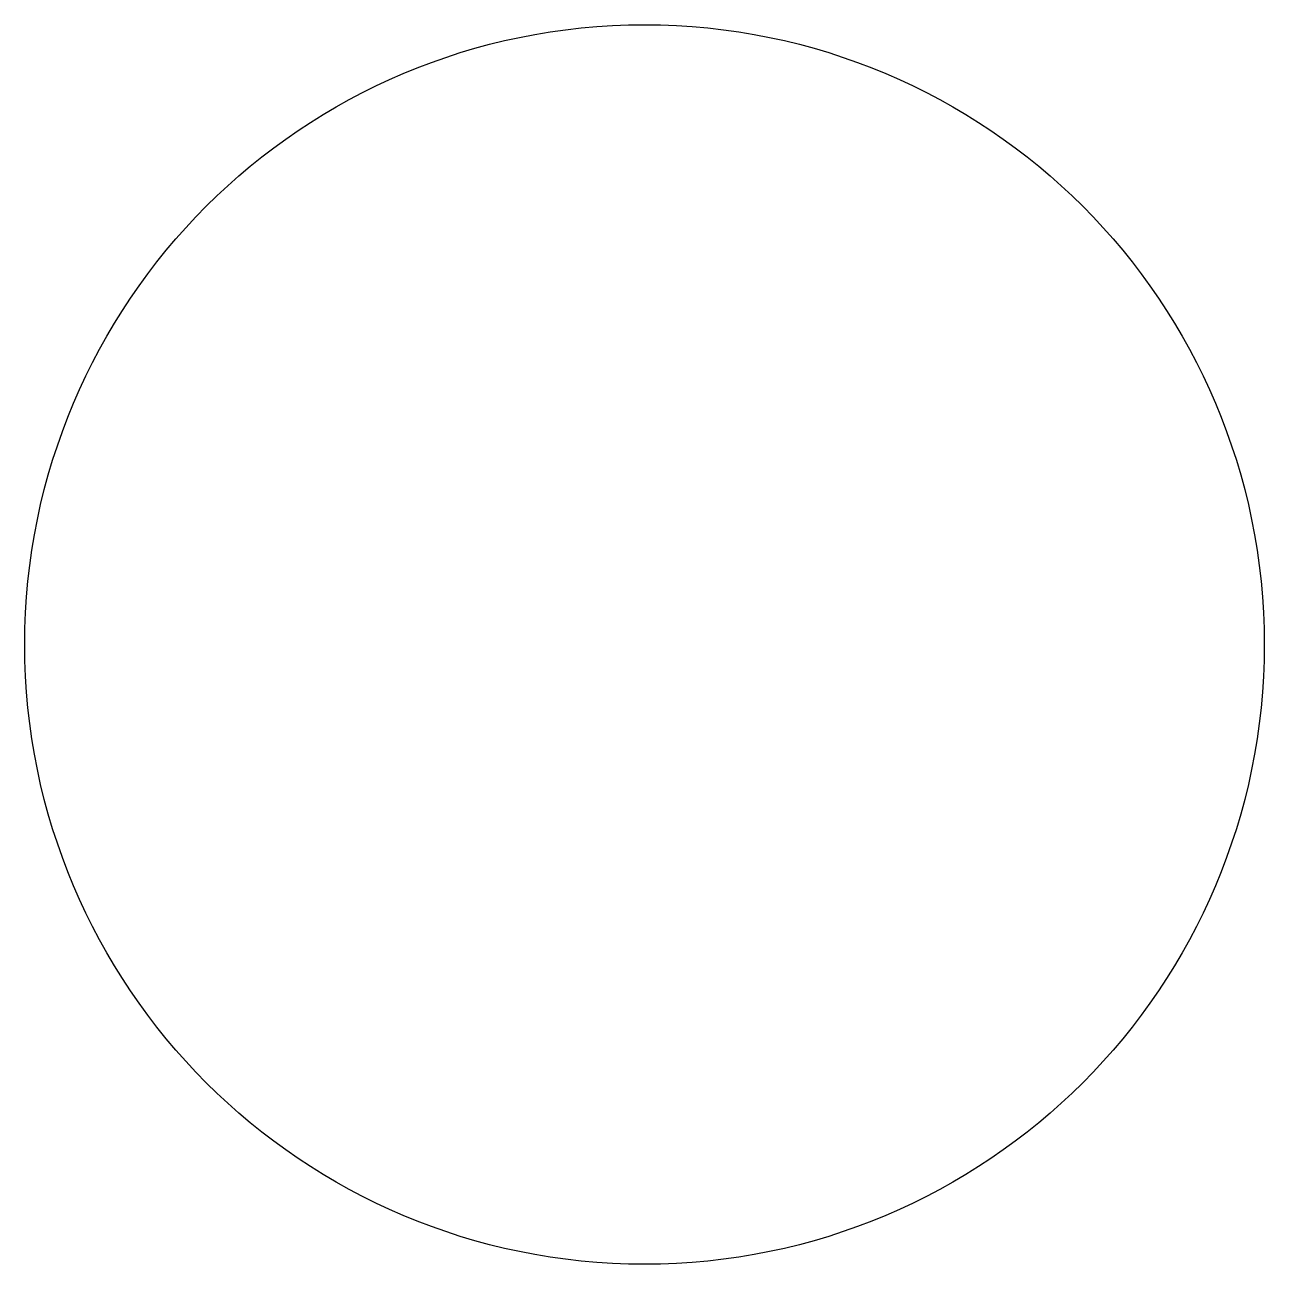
# Model space of a CAD drawing. Header units: metres. Extents: x -2 to 4, y -1 to 5.
import ezdxf

# ---------------------------------------------------------------- set-up
doc = ezdxf.new("R2010")
doc.units = ezdxf.units.M
doc.layers.add('Контур_Ω', color=7, linetype='Continuous')

msp = doc.modelspace()

# ---------------------------------------------------------------- linework, layer by layer
at = {"layer": 'Контур_Ω'}
msp.add_circle((1, 2), 3, dxfattribs=at)

doc.saveas('drawing.dxf')
